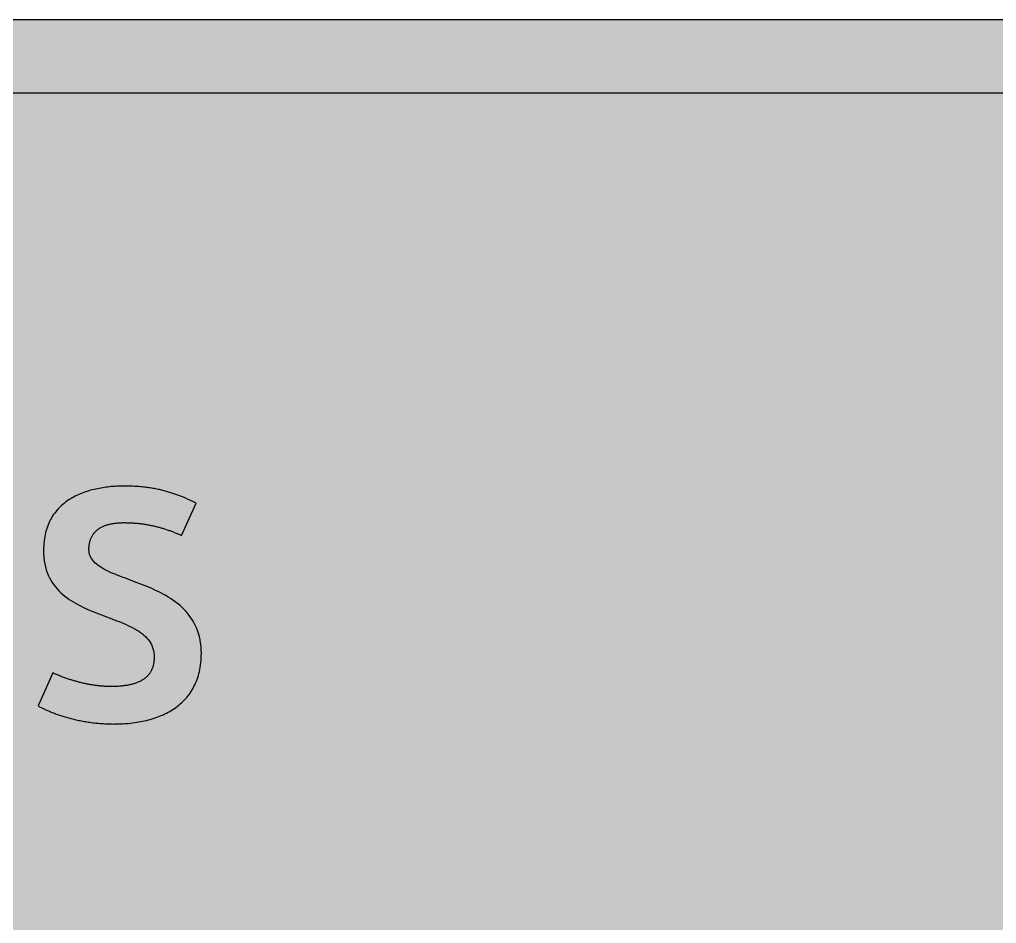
# Model space of a CAD drawing. Header units: millimetres. Extents: x 0 to 318, y 0 to 212.
# Drawn here: x 182.1 to 252.5, y 146.6 to 211.7 of the extents above; entities that cross this region are included whole.
import ezdxf

# ---------------------------------------------------------------- set-up
doc = ezdxf.new("R2010")
doc.units = ezdxf.units.MM

msp = doc.modelspace()

# ---------------------------------------------------------------- hatches: boundary and pattern name
for color, points in [(254, [(14.1633, 0.0536), (13.9878, 0.0533), (13.8125, 0.0559), (13.6373, 0.061), (13.462, 0.0686), (13.2893, 0.0787), (13.114, 0.0914), (12.9413, 0.1041), (12.7686, 0.1219), (12.5959, 0.1397), (12.4231, 0.16), (12.2504, 0.1829), (12.0777, 0.2057), (11.9075, 0.2337), (11.7373, 0.2616), (11.5672, 0.2921), (11.397, 0.3251), (11.2268, 0.3607), (11.0592, 0.3988), (10.8915, 0.4369), (10.7239, 0.4775), (10.5562, 0.5207), (10.3886, 0.5664), (10.2235, 0.6121), (10.0584, 0.6629), (9.8933, 0.7137), (9.7307, 0.7671), (9.5682, 0.8204), (9.4056, 0.8788), (9.2431, 0.9373), (9.083, 0.9982), (8.923, 1.0617), (8.763, 1.1252), (8.6055, 1.1938), (8.4455, 1.2624), (8.2906, 1.331), (8.1331, 1.4046), (7.9781, 1.4783), (7.8232, 1.5545), (7.6708, 1.6332), (7.5184, 1.7145), (7.366, 1.7958), (7.2161, 1.8796), (7.0663, 1.966), (6.919, 2.0523), (6.7716, 2.1438), (6.6243, 2.2352), (6.4795, 2.3266), (6.3348, 2.4232), (6.19, 2.5197), (6.0477, 2.6187), (5.908, 2.7178), (5.7683, 2.8194), (5.6286, 2.9235), (5.4915, 3.0302), (5.3543, 3.1369), (5.2197, 3.2461), (5.0851, 3.3579), (4.953, 3.4722), (4.8209, 3.5865), (4.6914, 3.7033), (4.5644, 3.8202), (4.4348, 3.9395), (4.3104, 4.0615), (4.1859, 4.1859), (4.0615, 4.3104), (3.9395, 4.4348), (3.8202, 4.5618), (3.7033, 4.6914), (3.5865, 4.8209), (3.4722, 4.953), (3.3579, 5.0851), (3.2487, 5.2197), (3.1369, 5.3543), (3.0302, 5.4915), (2.9235, 5.6286), (2.8194, 5.7683), (2.7178, 5.908), (2.6187, 6.0477), (2.5197, 6.19), (2.4232, 6.3348), (2.3266, 6.477), (2.2352, 6.6243), (2.1438, 6.7691), (2.0523, 6.9164), (1.966, 7.0663), (1.8796, 7.2161), (1.7958, 7.366), (1.7145, 7.5184), (1.6332, 7.6708), (1.5545, 7.8232), (1.4783, 7.9781), (1.4046, 8.1331), (1.331, 8.2906), (1.2598, 8.4455), (1.1913, 8.603), (1.1252, 8.763), (1.0592, 8.923), (0.9982, 9.083), (0.9373, 9.2431), (0.8763, 9.4056), (0.8204, 9.5682), (0.7645, 9.7307), (0.7112, 9.8933), (0.6604, 10.0584), (0.6121, 10.2235), (0.5639, 10.3911), (0.5207, 10.5562), (0.4775, 10.7239), (0.4343, 10.8915), (0.3962, 11.0592), (0.3607, 11.2268), (0.3251, 11.397), (0.2921, 11.5672), (0.2616, 11.7373), (0.2311, 11.9075), (0.2057, 12.0802), (0.1803, 12.2504), (0.1575, 12.4231), (0.1372, 12.5959), (0.1194, 12.7686), (0.1041, 12.9413), (0.0889, 13.1166), (0.0787, 13.2893), (0.0686, 13.4645), (0.061, 13.6373), (0.0559, 13.8125), (0.0508, 13.9878), (0.0508, 14.163), (0.0522, 197.6092), (0.0508, 197.7822), (0.0559, 197.9574), (0.061, 198.1327), (0.0686, 198.308), (0.0787, 198.4807), (0.0889, 198.6559), (0.1041, 198.8287), (0.1194, 199.0014), (0.1372, 199.1741), (0.1575, 199.3468), (0.1803, 199.5195), (0.2057, 199.6923), (0.2311, 199.8624), (0.2616, 200.0326), (0.2921, 200.2028), (0.3251, 200.373), (0.3607, 200.5432), (0.3962, 200.7108), (0.4343, 200.8784), (0.4775, 201.0461), (0.5207, 201.2137), (0.5639, 201.3814), (0.6121, 201.5465), (0.6604, 201.7116), (0.7112, 201.8767), (0.7645, 202.0392), (0.8204, 202.2018), (0.8763, 202.3643), (0.9373, 202.5269), (0.9982, 202.6869), (1.0592, 202.8469), (1.1252, 203.007), (1.1913, 203.1644), (1.2598, 203.3245), (1.331, 203.4794), (1.4046, 203.6369), (1.4783, 203.7918), (1.5545, 203.9468), (1.6332, 204.0992), (1.7145, 204.2516), (1.7958, 204.404), (1.8796, 204.5538), (1.966, 204.7037), (2.0523, 204.851), (2.1438, 204.9983), (2.2352, 205.1456), (2.3266, 205.2904), (2.4232, 205.4352), (2.5197, 205.58), (2.6187, 205.7222), (2.7178, 205.8619), (2.8194, 206.0016), (2.9235, 206.1413), (3.0302, 206.2785), (3.1369, 206.4156), (3.2487, 206.5503), (3.3579, 206.6849), (3.4722, 206.817), (3.5865, 206.949), (3.7033, 207.0786), (3.8202, 207.2056), (3.9395, 207.3351), (4.0615, 207.4596), (4.1859, 207.584), (4.3104, 207.7085), (4.4348, 207.8304), (4.5644, 207.9498), (4.6914, 208.0666), (4.8209, 208.1835), (4.953, 208.2978), (5.0851, 208.4121), (5.2197, 208.5213), (5.3543, 208.6331), (5.4915, 208.7397), (5.6286, 208.8464), (5.7683, 208.9506), (5.908, 209.0522), (6.0477, 209.1512), (6.19, 209.2503), (6.3348, 209.3468), (6.4795, 209.4433), (6.6243, 209.5348), (6.7716, 209.6262), (6.919, 209.7176), (7.0663, 209.804), (7.2161, 209.8904), (7.366, 209.9742), (7.5184, 210.0555), (7.6708, 210.1367), (7.8232, 210.2155), (7.9781, 210.2917), (8.1331, 210.3653), (8.2906, 210.439), (8.4455, 210.5101), (8.6055, 210.5787), (8.763, 210.6447), (8.923, 210.7108), (9.083, 210.7717), (9.2431, 210.8327), (9.4056, 210.8937), (9.5682, 210.9495), (9.7307, 211.0054), (9.8933, 211.0588), (10.0584, 211.1096), (10.2235, 211.1578), (10.3886, 211.2061), (10.5562, 211.2493), (10.7239, 211.2924), (10.8915, 211.3356), (11.0592, 211.3737), (11.2268, 211.4093), (11.397, 211.4448), (11.5672, 211.4779), (11.7373, 211.5083), (11.9075, 211.5388), (12.0777, 211.5642), (12.2504, 211.5896), (12.4231, 211.6125), (12.5959, 211.6328), (12.7686, 211.6506), (12.9413, 211.6658), (13.114, 211.6811), (13.2893, 211.6912), (13.462, 211.7014), (13.6373, 211.709), (13.8125, 211.7141), (13.9878, 211.7192), (14.163, 211.7192), (303.4411, 211.7203), (303.6164, 211.7192), (303.7891, 211.7141), (303.9643, 211.709), (304.1396, 211.7014), (304.3149, 211.6912), (304.4876, 211.6811), (304.6603, 211.6658), (304.8356, 211.6506), (305.0083, 211.6328), (305.181, 211.6125), (305.3512, 211.5896), (305.5239, 211.5642), (305.6941, 211.5388), (305.8668, 211.5083), (306.037, 211.4779), (306.2072, 211.4448), (306.3748, 211.4093), (306.545, 211.3737), (306.7126, 211.3356), (306.8803, 211.2924), (307.0479, 211.2493), (307.213, 211.2061), (307.3781, 211.1578), (307.5432, 211.1096), (307.7083, 211.0588), (307.8734, 211.0054), (308.036, 210.9495), (308.1985, 210.8937), (308.3611, 210.8327), (308.5211, 210.7717), (308.6811, 210.7108), (308.8411, 210.6447), (308.9986, 210.5787), (309.1561, 210.5101), (309.3136, 210.439), (309.4711, 210.3653), (309.626, 210.2917), (309.7784, 210.2155), (309.9333, 210.1367), (310.0857, 210.0555), (310.2381, 209.9742), (310.388, 209.8904), (310.5379, 209.804), (310.6852, 209.7176), (310.8325, 209.6262), (310.9798, 209.5348), (311.1246, 209.4433), (311.2694, 209.3468), (311.4116, 209.2503), (311.5539, 209.1512), (311.6961, 209.0522), (311.8358, 208.9506), (311.9755, 208.8464), (312.1127, 208.7397), (312.2473, 208.6331), (312.3844, 208.5213), (312.5165, 208.4121), (312.6511, 208.2978), (312.7807, 208.1835), (312.9128, 208.0666), (313.0398, 207.9498), (313.1668, 207.8304), (313.2938, 207.7085), (313.4182, 207.584), (313.5427, 207.4596), (313.6621, 207.3351), (313.784, 207.2056), (313.9008, 207.0786), (314.0177, 206.949), (314.132, 206.817), (314.2463, 206.6849), (314.3555, 206.5503), (314.4647, 206.4156), (314.5739, 206.2785), (314.6781, 206.1413), (314.7822, 206.0016), (314.8863, 205.8619), (314.9854, 205.7222), (315.0845, 205.58), (315.181, 205.4352), (315.275, 205.2904), (315.3689, 205.1456), (315.4604, 204.9983), (315.5493, 204.851), (315.6382, 204.7037), (315.7245, 204.5538), (315.8084, 204.404), (315.8896, 204.2516), (315.9684, 204.0992), (316.0471, 203.9468), (316.1233, 203.7918), (316.1995, 203.6369), (316.2706, 203.4794), (316.3418, 203.3245), (316.4103, 203.1644), (316.4764, 203.007), (316.5424, 202.8469), (316.6059, 202.6869), (316.6669, 202.5269), (316.7253, 202.3643), (316.7812, 202.2018), (316.8371, 202.0392), (316.8904, 201.8767), (316.9412, 201.7116), (316.9895, 201.5465), (317.0377, 201.3814), (317.0834, 201.2137), (317.1266, 201.0461), (317.1673, 200.8784), (317.2054, 200.7108), (317.2435, 200.5432), (317.2765, 200.373), (317.3095, 200.2028), (317.34, 200.0326), (317.3705, 199.8624), (317.3959, 199.6923), (317.4213, 199.5195), (317.4441, 199.3468), (317.4644, 199.1741), (317.4822, 199.0014), (317.4975, 198.8287), (317.5127, 198.6559), (317.5229, 198.4807), (317.533, 198.308), (317.5406, 198.1327), (317.5457, 197.9574), (317.5508, 197.7822), (317.5508, 197.6069), (317.5522, 14.1647), (317.5508, 13.9878), (317.5457, 13.8125), (317.5406, 13.6373), (317.533, 13.4645), (317.5229, 13.2893), (317.5127, 13.1166), (317.4975, 12.9413), (317.4822, 12.7686), (317.4644, 12.5959), (317.4441, 12.4231), (317.4213, 12.2504), (317.3959, 12.0802), (317.3705, 11.9075), (317.34, 11.7373), (317.3095, 11.5672), (317.2765, 11.397), (317.2435, 11.2268), (317.2054, 11.0592), (317.1673, 10.8915), (317.1266, 10.7239), (317.0834, 10.5562), (317.0377, 10.3911), (316.9895, 10.2235), (316.9412, 10.0584), (316.8904, 9.8933), (316.8371, 9.7307), (316.7812, 9.5682), (316.7253, 9.4056), (316.6669, 9.2431), (316.6059, 9.083), (316.5424, 8.923), (316.4764, 8.763), (316.4103, 8.603), (316.3418, 8.4455), (316.2706, 8.2906), (316.1995, 8.1331), (316.1233, 7.9781), (316.0471, 7.8232), (315.9684, 7.6708), (315.8896, 7.5184), (315.8084, 7.366), (315.7245, 7.2161), (315.6382, 7.0663), (315.5493, 6.9164), (315.4604, 6.7691), (315.3689, 6.6243), (315.275, 6.477), (315.181, 6.3348), (315.0845, 6.19), (314.9854, 6.0477), (314.8863, 5.908), (314.7822, 5.7683), (314.6781, 5.6286), (314.5739, 5.4915), (314.4647, 5.3543), (314.3555, 5.2197), (314.2463, 5.0851), (314.132, 4.953), (314.0177, 4.8209), (313.9008, 4.6914), (313.784, 4.5618), (313.6621, 4.4348), (313.5427, 4.3104), (313.4182, 4.1859), (313.2938, 4.0615), (313.1668, 3.9395), (313.0398, 3.8202), (312.9128, 3.7033), (312.7807, 3.5865), (312.6511, 3.4722), (312.5165, 3.3579), (312.3844, 3.2461), (312.2473, 3.1369), (312.1127, 3.0302), (311.9755, 2.9235), (311.8358, 2.8194), (311.6961, 2.7178), (311.5539, 2.6187), (311.4116, 2.5197), (311.2694, 2.4232), (311.1246, 2.3266), (310.9798, 2.2352), (310.8325, 2.1438), (310.6852, 2.0523), (310.5379, 1.966), (310.388, 1.8796), (310.2381, 1.7958), (310.0857, 1.7145), (309.9333, 1.6332), (309.7784, 1.5545), (309.626, 1.4783), (309.4711, 1.4046), (309.3136, 1.331), (309.1561, 1.2624), (308.9986, 1.1938), (308.8411, 1.1252), (308.6811, 1.0617), (308.5211, 0.9982), (308.3611, 0.9373), (308.1985, 0.8788), (308.036, 0.8204), (307.8734, 0.7671), (307.7083, 0.7137), (307.5432, 0.6629), (307.3781, 0.6121), (307.213, 0.5664), (307.0479, 0.5207), (306.8803, 0.4775), (306.7126, 0.4369), (306.545, 0.3988), (306.3748, 0.3607), (306.2072, 0.3251), (306.037, 0.2921), (305.8668, 0.2616), (305.6941, 0.2337), (305.5239, 0.2057), (305.3512, 0.1829), (305.181, 0.16), (305.0083, 0.1397), (304.8356, 0.1219), (304.6603, 0.1041), (304.4876, 0.0914), (304.3149, 0.0787), (304.1396, 0.0686), (303.9643, 0.061), (303.7891, 0.0559), (303.6164, 0.0533), (303.4411, 0.0533)]), (144, [(14.1633, 5.3453), (13.9344, 5.3467), (13.7084, 5.3543), (13.4849, 5.3696), (13.2613, 5.3899), (13.0378, 5.4153), (12.8194, 5.4458), (12.6009, 5.4813), (12.385, 5.522), (12.1717, 5.5702), (11.9583, 5.621), (11.7475, 5.6794), (11.5392, 5.7404), (11.3335, 5.8064), (11.1303, 5.8801), (10.9296, 5.9563), (10.729, 6.0376), (10.5334, 6.1239), (10.3378, 6.2128), (10.1473, 6.3094), (9.9593, 6.4084), (9.7714, 6.5126), (9.5885, 6.6218), (9.4082, 6.7335), (9.2304, 6.8504), (9.0576, 6.9698), (8.8849, 7.0968), (8.7173, 7.2238), (8.5522, 7.3584), (8.3896, 7.4955), (8.2321, 7.6352), (8.0772, 7.78), (7.9273, 7.9273), (7.7775, 8.0772), (7.6352, 8.2321), (7.493, 8.3922), (7.3558, 8.5522), (7.2238, 8.7173), (7.0942, 8.8875), (6.9698, 9.0576), (6.8504, 9.2329), (6.7335, 9.4107), (6.6192, 9.591), (6.5126, 9.7739), (6.4084, 9.9593), (6.3068, 10.1473), (6.2128, 10.3403), (6.1214, 10.5334), (6.035, 10.7315), (5.9538, 10.9296), (5.8776, 11.1303), (5.8064, 11.3335), (5.7404, 11.5418), (5.6769, 11.75), (5.621, 11.9583), (5.5677, 12.1717), (5.522, 12.385), (5.4813, 12.6009), (5.4432, 12.8194), (5.4127, 13.0404), (5.3873, 13.2613), (5.3696, 13.4849), (5.3543, 13.7084), (5.3467, 13.937), (5.3416, 14.163), (5.3439, 197.6092), (5.3467, 197.8355), (5.3543, 198.0616), (5.3696, 198.2851), (5.3873, 198.5086), (5.4127, 198.7321), (5.4432, 198.9506), (5.4813, 199.169), (5.522, 199.3849), (5.5677, 199.5983), (5.621, 199.8116), (5.6769, 200.0225), (5.7404, 200.2307), (5.8064, 200.4365), (5.8776, 200.6397), (5.9538, 200.8403), (6.035, 201.041), (6.1214, 201.2366), (6.2128, 201.4322), (6.3068, 201.6227), (6.4084, 201.8106), (6.5126, 201.9986), (6.6192, 202.1815), (6.7335, 202.3618), (6.8504, 202.5396), (6.9698, 202.7123), (7.0942, 202.885), (7.2238, 203.0527), (7.3558, 203.2178), (7.493, 203.3803), (7.6352, 203.5378), (7.7775, 203.6928), (7.9273, 203.8426), (8.0772, 203.9925), (8.2321, 204.1347), (8.3896, 204.277), (8.5522, 204.4141), (8.7173, 204.5462), (8.8849, 204.6757), (9.0576, 204.8002), (9.2304, 204.9196), (9.4082, 205.0364), (9.5885, 205.1507), (9.7714, 205.2574), (9.9593, 205.3615), (10.1473, 205.4631), (10.3378, 205.5571), (10.5334, 205.6486), (10.729, 205.7349), (10.9296, 205.8162), (11.1303, 205.8924), (11.3335, 205.9635), (11.5392, 206.0296), (11.7475, 206.0931), (11.9583, 206.1489), (12.1717, 206.2023), (12.385, 206.248), (12.6009, 206.2886), (12.8194, 206.3267), (13.0378, 206.3572), (13.2613, 206.3826), (13.4849, 206.4004), (13.7084, 206.4156), (13.9344, 206.4233), (14.163, 206.4283), (303.4411, 206.4286), (303.6672, 206.4233), (303.8932, 206.4156), (304.1193, 206.4004), (304.3428, 206.3826), (304.5638, 206.3572), (304.7822, 206.3267), (305.0007, 206.2886), (305.2166, 206.248), (305.4325, 206.2023), (305.6433, 206.1489), (305.8541, 206.0931), (306.0624, 206.0296), (306.2681, 205.9635), (306.4713, 205.8924), (306.6745, 205.8162), (306.8726, 205.7349), (307.0708, 205.6486), (307.2638, 205.5571), (307.4543, 205.4631), (307.6448, 205.3615), (307.8302, 205.2574), (308.0131, 205.1507), (308.1934, 205.0364), (308.3712, 204.9196), (308.5465, 204.8002), (308.7167, 204.6757), (308.8843, 204.5462), (309.0494, 204.4141), (309.212, 204.277), (309.3695, 204.1347), (309.5244, 203.9925), (309.6768, 203.8426), (309.8241, 203.6928), (309.9689, 203.5378), (310.1086, 203.3803), (310.2458, 203.2178), (310.3778, 203.0527), (310.5074, 202.885), (310.6318, 202.7123), (310.7538, 202.5396), (310.8706, 202.3618), (310.9824, 202.1815), (311.0916, 201.9986), (311.1957, 201.8106), (311.2948, 201.6227), (311.3888, 201.4322), (311.4802, 201.2366), (311.5666, 201.041), (311.6478, 200.8403), (311.724, 200.6397), (311.7952, 200.4365), (311.8637, 200.2307), (311.9247, 200.0225), (311.9806, 199.8116), (312.0339, 199.5983), (312.0796, 199.3849), (312.1203, 199.169), (312.1584, 198.9506), (312.1889, 198.7321), (312.2143, 198.5086), (312.2346, 198.2851), (312.2473, 198.0616), (312.2574, 197.8355), (312.26, 197.6069), (312.2605, 14.1647), (312.2574, 13.937), (312.2473, 13.7084), (312.2346, 13.4849), (312.2143, 13.2613), (312.1889, 13.0404), (312.1584, 12.8194), (312.1203, 12.6009), (312.0796, 12.385), (312.0339, 12.1717), (311.9806, 11.9583), (311.9247, 11.75), (311.8637, 11.5418), (311.7952, 11.3335), (311.724, 11.1303), (311.6478, 10.9296), (311.5666, 10.7315), (311.4802, 10.5334), (311.3888, 10.3403), (311.2948, 10.1473), (311.1957, 9.9593), (311.0916, 9.7739), (310.9824, 9.591), (310.8706, 9.4107), (310.7538, 9.2329), (310.6318, 9.0576), (310.5074, 8.8875), (310.3778, 8.7173), (310.2458, 8.5522), (310.1086, 8.3922), (309.9689, 8.2321), (309.8241, 8.0772), (309.6768, 7.9273), (309.5244, 7.78), (309.3695, 7.6352), (309.212, 7.4955), (309.0494, 7.3584), (308.8843, 7.2238), (308.7167, 7.0968), (308.5465, 6.9698), (308.3712, 6.8504), (308.1934, 6.7335), (308.0131, 6.6218), (307.8302, 6.5126), (307.6448, 6.4084), (307.4543, 6.3094), (307.2638, 6.2128), (307.0708, 6.1239), (306.8726, 6.0376), (306.6745, 5.9563), (306.4713, 5.8801), (306.2681, 5.8064), (306.0624, 5.7404), (305.8541, 5.6794), (305.6433, 5.621), (305.4325, 5.5702), (305.2166, 5.522), (305.0007, 5.4813), (304.7822, 5.4458), (304.5638, 5.4153), (304.3428, 5.3899), (304.1193, 5.3696), (303.8932, 5.3543), (303.6672, 5.3467), (303.4411, 5.3442)]), (254, [(188.9016, 160.9545), (189.0497, 160.9547), (189.1995, 160.9573), (189.3494, 160.9623), (189.4992, 160.97), (189.6491, 160.9776), (189.7964, 160.9877), (189.9437, 161.0004), (190.0911, 161.0157), (190.2384, 161.0335), (190.3832, 161.0538), (190.5279, 161.0741), (190.6702, 161.0995), (190.815, 161.1249), (190.9547, 161.1528), (191.0969, 161.1833), (191.2366, 161.2163), (191.3738, 161.2519), (191.5109, 161.2875), (191.6455, 161.3281), (191.7802, 161.3713), (191.9122, 161.4145), (192.0418, 161.4627), (192.1713, 161.5135), (192.2983, 161.5643), (192.4253, 161.6202), (192.5472, 161.6761), (192.6692, 161.737), (192.7885, 161.8005), (192.9054, 161.864), (193.0222, 161.9326), (193.134, 162.0037), (193.2457, 162.0774), (193.355, 162.1536), (193.4616, 162.2323), (193.5632, 162.3136), (193.6648, 162.3974), (193.7639, 162.4863), (193.8604, 162.5752), (193.9519, 162.6692), (194.0433, 162.7657), (194.1297, 162.8648), (194.216, 162.9689), (194.2973, 163.0731), (194.3735, 163.1823), (194.4497, 163.2941), (194.5208, 163.4084), (194.5894, 163.5252), (194.6554, 163.6471), (194.7164, 163.7716), (194.7748, 163.8986), (194.8307, 164.0281), (194.8815, 164.1627), (194.9298, 164.2999), (194.9729, 164.4396), (195.011, 164.5844), (195.0491, 164.7317), (195.0796, 164.8816), (195.1076, 165.0365), (195.133, 165.194), (195.1507, 165.354), (195.166, 165.5191), (195.1787, 165.6867), (195.1838, 165.8595), (195.1863, 166.0347), (195.1812, 166.2963), (195.1634, 166.5503), (195.1355, 166.7942), (195.0949, 167.0304), (195.0466, 167.2565), (194.9856, 167.4749), (194.9171, 167.6857), (194.8383, 167.8864), (194.752, 168.0794), (194.6554, 168.2674), (194.5513, 168.4452), (194.4395, 168.6154), (194.3202, 168.7805), (194.1932, 168.9405), (194.0611, 169.0903), (193.9214, 169.2351), (193.7766, 169.3748), (193.6267, 169.5094), (193.4693, 169.639), (193.3092, 169.7609), (193.1441, 169.8777), (192.974, 169.992), (192.8012, 170.1013), (192.626, 170.2054), (192.4456, 170.3045), (192.2628, 170.401), (192.0799, 170.495), (191.8945, 170.5839), (191.7065, 170.6702), (191.5185, 170.754), (191.328, 170.8328), (191.1401, 170.9115), (190.9496, 170.9877), (190.7591, 171.0614), (190.5711, 171.1325), (190.3832, 171.2036), (190.1977, 171.2747), (190.0149, 171.3433), (189.832, 171.4094), (189.6516, 171.4779), (189.4764, 171.544), (189.3037, 171.61), (189.1335, 171.6761), (188.9684, 171.7446), (188.8084, 171.8107), (188.6509, 171.8793), (188.501, 171.9504), (188.3562, 172.0215), (188.2165, 172.0926), (188.0845, 172.1688), (187.9575, 172.245), (187.8381, 172.3238), (187.7263, 172.405), (187.6222, 172.4889), (187.5257, 172.5752), (187.4393, 172.6641), (187.3606, 172.7581), (187.292, 172.8546), (187.231, 172.9562), (187.1828, 173.0604), (187.1421, 173.1696), (187.1142, 173.2839), (187.0964, 173.4033), (187.0913, 173.5277), (187.0913, 173.5912), (187.0939, 173.6522), (187.0964, 173.7131), (187.1015, 173.7741), (187.1091, 173.8325), (187.1167, 173.8909), (187.1269, 173.9468), (187.137, 174.0027), (187.1472, 174.056), (187.1624, 174.1094), (187.1751, 174.1602), (187.1929, 174.2135), (187.2082, 174.2618), (187.2285, 174.31), (187.2488, 174.3583), (187.2691, 174.404), (187.292, 174.4497), (187.3148, 174.4955), (187.3402, 174.5386), (187.3656, 174.5818), (187.3936, 174.6225), (187.4241, 174.6631), (187.452, 174.7012), (187.485, 174.7393), (187.5155, 174.7774), (187.5511, 174.813), (187.5841, 174.846), (187.6222, 174.8815), (187.6577, 174.9146), (187.6958, 174.945), (187.7365, 174.9781), (187.7771, 175.006), (187.8203, 175.0365), (187.8609, 175.0644), (187.9067, 175.0898), (187.9524, 175.1152), (187.9981, 175.1406), (188.0464, 175.166), (188.0946, 175.1889), (188.1429, 175.2092), (188.1937, 175.2321), (188.2445, 175.2524), (188.2978, 175.2702), (188.3512, 175.2879), (188.407, 175.3057), (188.4629, 175.3235), (188.5188, 175.3387), (188.5772, 175.3514), (188.6356, 175.3667), (188.6966, 175.3794), (188.7576, 175.3895), (188.8185, 175.4022), (188.882, 175.4099), (188.9455, 175.42), (189.009, 175.4276), (189.0751, 175.4353), (189.1411, 175.4429), (189.2071, 175.448), (189.2757, 175.453), (189.3468, 175.4556), (189.4154, 175.4581), (189.4865, 175.4607), (189.5577, 175.4632), (189.6313, 175.4632), (189.6974, 175.4632), (189.7634, 175.4607), (189.8294, 175.4607), (189.898, 175.4581), (189.9641, 175.4581), (190.0301, 175.4556), (190.0961, 175.453), (190.1622, 175.448), (190.2257, 175.4454), (190.2917, 175.4403), (190.3578, 175.4378), (190.4213, 175.4327), (190.4873, 175.4276), (190.5533, 175.42), (190.6168, 175.4149), (190.6829, 175.4073), (190.7464, 175.4022), (190.8099, 175.3946), (190.8759, 175.3845), (190.9394, 175.3768), (191.0029, 175.3692), (191.069, 175.3591), (191.1325, 175.3489), (191.196, 175.3387), (191.2595, 175.3286), (191.323, 175.3159), (191.389, 175.3057), (191.4525, 175.293), (191.516, 175.2803), (191.5795, 175.2676), (191.643, 175.2549), (191.7065, 175.2397), (191.77, 175.227), (191.8335, 175.2117), (191.897, 175.1965), (191.9605, 175.1813), (192.024, 175.1635), (192.0875, 175.1482), (192.151, 175.1305), (192.2145, 175.1127), (192.278, 175.0949), (192.3415, 175.0771), (192.405, 175.0568), (192.4685, 175.0365), (192.5345, 175.0162), (192.598, 174.9958), (192.6615, 174.9755), (192.725, 174.9552), (192.7885, 174.9323), (192.852, 174.9095), (192.9155, 174.8866), (192.9816, 174.8638), (193.0451, 174.8384), (193.1086, 174.8155), (193.1746, 174.7901), (193.2381, 174.7647), (193.3016, 174.7393), (193.3677, 174.7114), (193.4312, 174.686), (193.4972, 174.658), (193.5632, 174.6301), (193.6267, 174.5996), (193.6928, 174.5717), (193.7588, 174.5412), (194.8078, 176.8613), (194.7596, 176.8831), (194.7113, 176.9085), (194.6631, 176.9339), (194.6148, 176.9567), (194.564, 176.9821), (194.5132, 177.0075), (194.4599, 177.0329), (194.4091, 177.0583), (194.3532, 177.0837), (194.2998, 177.1117), (194.244, 177.1371), (194.1855, 177.1625), (194.1271, 177.1904), (194.0687, 177.2158), (194.0103, 177.2412), (193.9493, 177.2691), (193.8858, 177.2945), (193.8249, 177.3199), (193.7588, 177.3453), (193.6953, 177.3733), (193.6293, 177.3987), (193.5607, 177.4241), (193.4921, 177.4495), (193.4235, 177.4749), (193.3524, 177.5003), (193.2813, 177.5257), (193.2102, 177.5511), (193.1365, 177.5739), (193.0603, 177.5993), (192.9841, 177.6222), (192.9079, 177.6476), (192.8292, 177.6705), (192.7504, 177.6933), (192.6692, 177.7162), (192.5879, 177.7365), (192.5041, 177.7594), (192.4202, 177.7797), (192.3339, 177.8), (192.2475, 177.8203), (192.1612, 177.8406), (192.0723, 177.861), (191.9808, 177.8787), (191.8894, 177.8965), (191.7954, 177.9143), (191.7014, 177.9295), (191.6074, 177.9473), (191.5109, 177.9626), (191.4119, 177.9778), (191.3128, 177.9905), (191.2137, 178.0032), (191.1096, 178.0159), (191.008, 178.0286), (190.9039, 178.0388), (190.7972, 178.0489), (190.6905, 178.0591), (190.5813, 178.0667), (190.4721, 178.0743), (190.3603, 178.0794), (190.246, 178.087), (190.1342, 178.0896), (190.0174, 178.0946), (189.9006, 178.0972), (189.7812, 178.0972), (189.6618, 178.0997), (189.545, 178.0972), (189.4281, 178.0972), (189.3087, 178.0921), (189.1894, 178.0896), (189.0674, 178.0819), (188.9455, 178.0743), (188.8236, 178.0667), (188.6991, 178.0565), (188.5772, 178.0438), (188.4528, 178.0311), (188.3283, 178.0159), (188.2038, 177.9981), (188.0794, 177.9778), (187.9549, 177.9575), (187.8305, 177.9346), (187.706, 177.9092), (187.5815, 177.8838), (187.4571, 177.8559), (187.3326, 177.8254), (187.2107, 177.7924), (187.0888, 177.7568), (186.9669, 177.7187), (186.8449, 177.6781), (186.7256, 177.6374), (186.6062, 177.5917), (186.4893, 177.546), (186.3725, 177.4952), (186.2582, 177.4444), (186.1439, 177.3885), (186.0321, 177.3326), (185.9204, 177.2717), (185.8137, 177.2107), (185.707, 177.1447), (185.6003, 177.0761), (185.4987, 177.005), (185.3971, 176.9313), (185.2981, 176.8551), (185.2016, 176.7738), (185.1076, 176.69), (185.0161, 176.6037), (184.9272, 176.5148), (184.8409, 176.4233), (184.7571, 176.3268), (184.6758, 176.2277), (184.5996, 176.1236), (184.5234, 176.0169), (184.4523, 175.9077), (184.3862, 175.7959), (184.3202, 175.6791), (184.2592, 175.5572), (184.2008, 175.4327), (184.1475, 175.3057), (184.0967, 175.1736), (184.0509, 175.039), (184.0078, 174.8993), (183.9697, 174.7571), (183.9366, 174.6098), (183.9062, 174.4574), (183.8808, 174.3024), (183.8579, 174.1424), (183.8427, 173.9798), (183.83, 173.8122), (183.8223, 173.6395), (183.8198, 173.4642), (183.8274, 173.2051), (183.8427, 172.9588), (183.8706, 172.7225), (183.9112, 172.4965), (183.9595, 172.278), (184.0179, 172.0698), (184.0865, 171.8691), (184.1627, 171.6761), (184.2491, 171.4932), (184.343, 171.3179), (184.4472, 171.1503), (184.5564, 170.9903), (184.6732, 170.8353), (184.7977, 170.688), (184.9298, 170.5483), (185.0669, 170.4137), (185.2092, 170.2867), (185.3565, 170.1622), (185.5114, 170.0454), (185.6689, 169.9336), (185.8315, 169.8269), (185.9991, 169.7228), (186.1693, 169.6263), (186.342, 169.5298), (186.5198, 169.4409), (186.6976, 169.352), (186.878, 169.2681), (187.0608, 169.1869), (187.2463, 169.1081), (187.4317, 169.0319), (187.6196, 168.9557), (187.8051, 168.8821), (187.993, 168.8109), (188.1784, 168.7424), (188.3639, 168.6712), (188.5493, 168.6027), (188.7322, 168.5341), (188.9125, 168.4655), (189.0928, 168.3969), (189.2681, 168.3283), (189.4408, 168.2572), (189.611, 168.1861), (189.7786, 168.115), (189.9412, 168.0388), (190.0987, 167.9651), (190.2536, 167.8864), (190.4009, 167.8051), (190.5457, 167.7213), (190.6829, 167.6349), (190.8124, 167.546), (190.9369, 167.452), (191.0537, 167.353), (191.1655, 167.2514), (191.2671, 167.1472), (191.3611, 167.0355), (191.4474, 166.9186), (191.5236, 166.7993), (191.5922, 166.6723), (191.6506, 166.5402), (191.7014, 166.4005), (191.7395, 166.2557), (191.7675, 166.1033), (191.7852, 165.9458), (191.7903, 165.7782), (191.7878, 165.7071), (191.7852, 165.6359), (191.7827, 165.5674), (191.7751, 165.4988), (191.7675, 165.4327), (191.7598, 165.3667), (191.7471, 165.3032), (191.7344, 165.2422), (191.7217, 165.1813), (191.7065, 165.1203), (191.6887, 165.0619), (191.6684, 165.006), (191.6481, 164.9501), (191.6252, 164.8943), (191.6024, 164.8435), (191.577, 164.7901), (191.549, 164.7393), (191.5211, 164.6911), (191.4906, 164.6428), (191.4576, 164.5971), (191.4246, 164.5514), (191.3915, 164.5082), (191.3534, 164.465), (191.3153, 164.4218), (191.2772, 164.3812), (191.2366, 164.3431), (191.1934, 164.305), (191.1502, 164.2694), (191.1045, 164.2339), (191.0588, 164.1983), (191.0105, 164.1653), (190.9597, 164.1323), (190.9089, 164.1018), (190.8581, 164.0713), (190.8048, 164.0434), (190.7489, 164.0154), (190.693, 163.99), (190.6346, 163.9621), (190.5737, 163.9392), (190.5152, 163.9164), (190.4517, 163.8935), (190.3882, 163.8732), (190.3247, 163.8529), (190.2587, 163.8325), (190.1901, 163.8148), (190.1241, 163.797), (190.053, 163.7817), (189.9818, 163.7665), (189.9107, 163.7513), (189.8371, 163.7386), (189.7609, 163.7259), (189.6847, 163.7157), (189.6085, 163.7055), (189.5297, 163.6954), (189.4484, 163.6878), (189.3672, 163.6801), (189.2859, 163.6751), (189.2021, 163.6674), (189.1182, 163.6649), (189.0319, 163.6598), (188.9455, 163.6573), (188.8566, 163.6547), (188.7677, 163.6522), (188.6788, 163.6522), (188.6179, 163.6522), (188.5569, 163.6547), (188.4934, 163.6547), (188.4324, 163.6573), (188.3689, 163.6598), (188.308, 163.6624), (188.2445, 163.6649), (188.181, 163.67), (188.1175, 163.6725), (188.054, 163.6776), (187.9905, 163.6827), (187.927, 163.6903), (187.8635, 163.6954), (187.8, 163.703), (187.7339, 163.7106), (187.6704, 163.7182), (187.6069, 163.7259), (187.5409, 163.7335), (187.4749, 163.7436), (187.4114, 163.7538), (187.3453, 163.764), (187.2793, 163.7741), (187.2132, 163.7843), (187.1472, 163.797), (187.0812, 163.8097), (187.0151, 163.8224), (186.9491, 163.8351), (186.883, 163.8478), (186.817, 163.863), (186.751, 163.8757), (186.6849, 163.891), (186.6189, 163.9062), (186.5503, 163.9214), (186.4843, 163.9392), (186.4182, 163.9545), (186.3522, 163.9722), (186.2836, 163.99), (186.2176, 164.0078), (186.1515, 164.0281), (186.0829, 164.0459), (186.0169, 164.0662), (185.9509, 164.0865), (185.8823, 164.1069), (185.8162, 164.1272), (185.7502, 164.1475), (185.6816, 164.1704), (185.6156, 164.1932), (185.5495, 164.2161), (185.481, 164.2389), (185.4149, 164.2618), (185.3489, 164.2847), (185.2803, 164.3101), (185.2143, 164.3355), (185.1482, 164.3609), (185.0822, 164.3863), (185.0161, 164.4117), (184.9501, 164.4396), (184.8815, 164.465), (184.8155, 164.4929), (184.7494, 164.5209), (184.6834, 164.5488), (184.6199, 164.5793), (184.5539, 164.6072), (184.4878, 164.6377), (183.4402, 162.257), (183.4871, 162.2298), (183.5379, 162.2019), (183.5887, 162.1739), (183.642, 162.146), (183.6953, 162.118), (183.7512, 162.0926), (183.8071, 162.0647), (183.8655, 162.0368), (183.9239, 162.0063), (183.9849, 161.9783), (184.0484, 161.9504), (184.1119, 161.9225), (184.1754, 161.8945), (184.2414, 161.8666), (184.31, 161.8386), (184.3786, 161.8107), (184.4472, 161.7828), (184.5183, 161.7548), (184.5894, 161.7269), (184.6631, 161.7015), (184.7393, 161.6735), (184.8155, 161.6456), (184.8917, 161.6202), (184.9704, 161.5923), (185.0492, 161.5669), (185.1279, 161.5389), (185.2092, 161.5135), (185.293, 161.4881), (185.3768, 161.4627), (185.4606, 161.4373), (185.547, 161.4145), (185.6334, 161.3891), (185.7223, 161.3662), (185.8112, 161.3433), (185.9001, 161.3205), (185.9915, 161.2976), (186.0829, 161.2773), (186.1769, 161.2544), (186.2709, 161.2341), (186.3649, 161.2138), (186.4614, 161.196), (186.5579, 161.1757), (186.657, 161.1579), (186.756, 161.1401), (186.8551, 161.1224), (186.9542, 161.1071), (187.0558, 161.0919), (187.1574, 161.0766), (187.2615, 161.0614), (187.3656, 161.0487), (187.4698, 161.036), (187.5765, 161.0233), (187.6831, 161.0131), (187.7898, 161.003), (187.8965, 160.9954), (188.0057, 160.9852), (188.1149, 160.9776), (188.2242, 160.9725), (188.3359, 160.9674), (188.4477, 160.9623), (188.5594, 160.9573), (188.6712, 160.9547), (188.7855, 160.9547), (188.8998, 160.9522)])]:
    msp.add_hatch(color=color).paths.add_polyline_path(points)

# ---------------------------------------------------------------- linework, layer by layer
at = {"color": 254}
for points in [[(14.163, 211.7192), (303.4411, 211.7203)], [(188.9016, 160.9545), (189.0497, 160.9547), (189.1995, 160.9573), (189.3494, 160.9623), (189.4992, 160.97), (189.6491, 160.9776), (189.7964, 160.9877), (189.9437, 161.0004), (190.0911, 161.0157), (190.2384, 161.0335), (190.3832, 161.0538), (190.5279, 161.0741), (190.6702, 161.0995), (190.815, 161.1249), (190.9547, 161.1528), (191.0969, 161.1833), (191.2366, 161.2163), (191.3738, 161.2519), (191.5109, 161.2875), (191.6455, 161.3281), (191.7802, 161.3713), (191.9122, 161.4145), (192.0418, 161.4627), (192.1713, 161.5135), (192.2983, 161.5643), (192.4253, 161.6202), (192.5472, 161.6761), (192.6692, 161.737), (192.7885, 161.8005), (192.9054, 161.864), (193.0222, 161.9326), (193.134, 162.0037), (193.2457, 162.0774), (193.355, 162.1536), (193.4616, 162.2323), (193.5632, 162.3136), (193.6648, 162.3974), (193.7639, 162.4863), (193.8604, 162.5752), (193.9519, 162.6692), (194.0433, 162.7657), (194.1297, 162.8648), (194.216, 162.9689), (194.2973, 163.0731), (194.3735, 163.1823), (194.4497, 163.2941), (194.5208, 163.4084), (194.5894, 163.5252), (194.6554, 163.6471), (194.7164, 163.7716), (194.7748, 163.8986), (194.8307, 164.0281), (194.8815, 164.1627), (194.9298, 164.2999), (194.9729, 164.4396), (195.011, 164.5844), (195.0491, 164.7317), (195.0796, 164.8816), (195.1076, 165.0365), (195.133, 165.194), (195.1507, 165.354), (195.166, 165.5191), (195.1787, 165.6867), (195.1838, 165.8595), (195.1863, 166.0347), (195.1812, 166.2963), (195.1634, 166.5503), (195.1355, 166.7942), (195.0949, 167.0304), (195.0466, 167.2565), (194.9856, 167.4749), (194.9171, 167.6857), (194.8383, 167.8864), (194.752, 168.0794), (194.6554, 168.2674), (194.5513, 168.4452), (194.4395, 168.6154), (194.3202, 168.7805), (194.1932, 168.9405), (194.0611, 169.0903), (193.9214, 169.2351), (193.7766, 169.3748), (193.6267, 169.5094), (193.4693, 169.639), (193.3092, 169.7609), (193.1441, 169.8777), (192.974, 169.992), (192.8012, 170.1013), (192.626, 170.2054), (192.4456, 170.3045), (192.2628, 170.401), (192.0799, 170.495), (191.8945, 170.5839), (191.7065, 170.6702), (191.5185, 170.754), (191.328, 170.8328), (191.1401, 170.9115), (190.9496, 170.9877), (190.7591, 171.0614), (190.5711, 171.1325), (190.3832, 171.2036), (190.1977, 171.2747), (190.0149, 171.3433), (189.832, 171.4094), (189.6516, 171.4779), (189.4764, 171.544), (189.3037, 171.61), (189.1335, 171.6761), (188.9684, 171.7446), (188.8084, 171.8107), (188.6509, 171.8793), (188.501, 171.9504), (188.3562, 172.0215), (188.2165, 172.0926), (188.0845, 172.1688), (187.9575, 172.245), (187.8381, 172.3238), (187.7263, 172.405), (187.6222, 172.4889), (187.5257, 172.5752), (187.4393, 172.6641), (187.3606, 172.7581), (187.292, 172.8546), (187.231, 172.9562), (187.1828, 173.0604), (187.1421, 173.1696), (187.1142, 173.2839), (187.0964, 173.4033), (187.0913, 173.5277), (187.0913, 173.5912), (187.0939, 173.6522), (187.0964, 173.7131), (187.1015, 173.7741), (187.1091, 173.8325), (187.1167, 173.8909), (187.1269, 173.9468), (187.137, 174.0027), (187.1472, 174.056), (187.1624, 174.1094), (187.1751, 174.1602), (187.1929, 174.2135), (187.2082, 174.2618), (187.2285, 174.31), (187.2488, 174.3583), (187.2691, 174.404), (187.292, 174.4497), (187.3148, 174.4955), (187.3402, 174.5386), (187.3656, 174.5818), (187.3936, 174.6225), (187.4241, 174.6631), (187.452, 174.7012), (187.485, 174.7393), (187.5155, 174.7774), (187.5511, 174.813), (187.5841, 174.846), (187.6222, 174.8815), (187.6577, 174.9146), (187.6958, 174.945), (187.7365, 174.9781), (187.7771, 175.006), (187.8203, 175.0365), (187.8609, 175.0644), (187.9067, 175.0898), (187.9524, 175.1152), (187.9981, 175.1406), (188.0464, 175.166), (188.0946, 175.1889), (188.1429, 175.2092), (188.1937, 175.2321), (188.2445, 175.2524), (188.2978, 175.2702), (188.3512, 175.2879), (188.407, 175.3057), (188.4629, 175.3235), (188.5188, 175.3387), (188.5772, 175.3514), (188.6356, 175.3667), (188.6966, 175.3794), (188.7576, 175.3895), (188.8185, 175.4022), (188.882, 175.4099), (188.9455, 175.42), (189.009, 175.4276), (189.0751, 175.4353), (189.1411, 175.4429), (189.2071, 175.448), (189.2757, 175.453), (189.3468, 175.4556), (189.4154, 175.4581), (189.4865, 175.4607), (189.5577, 175.4632), (189.6313, 175.4632), (189.6974, 175.4632), (189.7634, 175.4607), (189.8294, 175.4607), (189.898, 175.4581), (189.9641, 175.4581), (190.0301, 175.4556), (190.0961, 175.453), (190.1622, 175.448), (190.2257, 175.4454), (190.2917, 175.4403), (190.3578, 175.4378), (190.4213, 175.4327), (190.4873, 175.4276), (190.5533, 175.42), (190.6168, 175.4149), (190.6829, 175.4073), (190.7464, 175.4022), (190.8099, 175.3946), (190.8759, 175.3845), (190.9394, 175.3768), (191.0029, 175.3692), (191.069, 175.3591), (191.1325, 175.3489), (191.196, 175.3387), (191.2595, 175.3286), (191.323, 175.3159), (191.389, 175.3057), (191.4525, 175.293), (191.516, 175.2803), (191.5795, 175.2676), (191.643, 175.2549), (191.7065, 175.2397), (191.77, 175.227), (191.8335, 175.2117), (191.897, 175.1965), (191.9605, 175.1813), (192.024, 175.1635), (192.0875, 175.1482), (192.151, 175.1305), (192.2145, 175.1127), (192.278, 175.0949), (192.3415, 175.0771), (192.405, 175.0568), (192.4685, 175.0365), (192.5345, 175.0162), (192.598, 174.9958), (192.6615, 174.9755), (192.725, 174.9552), (192.7885, 174.9323), (192.852, 174.9095), (192.9155, 174.8866), (192.9816, 174.8638), (193.0451, 174.8384), (193.1086, 174.8155), (193.1746, 174.7901), (193.2381, 174.7647), (193.3016, 174.7393), (193.3677, 174.7114), (193.4312, 174.686), (193.4972, 174.658), (193.5632, 174.6301), (193.6267, 174.5996), (193.6928, 174.5717), (193.7588, 174.5412), (194.8078, 176.8613), (194.7596, 176.8831), (194.7113, 176.9085), (194.6631, 176.9339), (194.6148, 176.9567), (194.564, 176.9821), (194.5132, 177.0075), (194.4599, 177.0329), (194.4091, 177.0583), (194.3532, 177.0837), (194.2998, 177.1117), (194.244, 177.1371), (194.1855, 177.1625), (194.1271, 177.1904), (194.0687, 177.2158), (194.0103, 177.2412), (193.9493, 177.2691), (193.8858, 177.2945), (193.8249, 177.3199), (193.7588, 177.3453), (193.6953, 177.3733), (193.6293, 177.3987), (193.5607, 177.4241), (193.4921, 177.4495), (193.4235, 177.4749), (193.3524, 177.5003), (193.2813, 177.5257), (193.2102, 177.5511), (193.1365, 177.5739), (193.0603, 177.5993), (192.9841, 177.6222), (192.9079, 177.6476), (192.8292, 177.6705), (192.7504, 177.6933), (192.6692, 177.7162), (192.5879, 177.7365), (192.5041, 177.7594), (192.4202, 177.7797), (192.3339, 177.8), (192.2475, 177.8203), (192.1612, 177.8406), (192.0723, 177.861), (191.9808, 177.8787), (191.8894, 177.8965), (191.7954, 177.9143), (191.7014, 177.9295), (191.6074, 177.9473), (191.5109, 177.9626), (191.4119, 177.9778), (191.3128, 177.9905), (191.2137, 178.0032), (191.1096, 178.0159), (191.008, 178.0286), (190.9039, 178.0388), (190.7972, 178.0489), (190.6905, 178.0591), (190.5813, 178.0667), (190.4721, 178.0743), (190.3603, 178.0794), (190.246, 178.087), (190.1342, 178.0896), (190.0174, 178.0946), (189.9006, 178.0972), (189.7812, 178.0972), (189.6618, 178.0997), (189.545, 178.0972), (189.4281, 178.0972), (189.3087, 178.0921), (189.1894, 178.0896), (189.0674, 178.0819), (188.9455, 178.0743), (188.8236, 178.0667), (188.6991, 178.0565), (188.5772, 178.0438), (188.4528, 178.0311), (188.3283, 178.0159), (188.2038, 177.9981), (188.0794, 177.9778), (187.9549, 177.9575), (187.8305, 177.9346), (187.706, 177.9092), (187.5815, 177.8838), (187.4571, 177.8559), (187.3326, 177.8254), (187.2107, 177.7924), (187.0888, 177.7568), (186.9669, 177.7187), (186.8449, 177.6781), (186.7256, 177.6374), (186.6062, 177.5917), (186.4893, 177.546), (186.3725, 177.4952), (186.2582, 177.4444), (186.1439, 177.3885), (186.0321, 177.3326), (185.9204, 177.2717), (185.8137, 177.2107), (185.707, 177.1447), (185.6003, 177.0761), (185.4987, 177.005), (185.3971, 176.9313), (185.2981, 176.8551), (185.2016, 176.7738), (185.1076, 176.69), (185.0161, 176.6037), (184.9272, 176.5148), (184.8409, 176.4233), (184.7571, 176.3268), (184.6758, 176.2277), (184.5996, 176.1236), (184.5234, 176.0169), (184.4523, 175.9077), (184.3862, 175.7959), (184.3202, 175.6791), (184.2592, 175.5572), (184.2008, 175.4327), (184.1475, 175.3057), (184.0967, 175.1736), (184.0509, 175.039), (184.0078, 174.8993), (183.9697, 174.7571), (183.9366, 174.6098), (183.9062, 174.4574), (183.8808, 174.3024), (183.8579, 174.1424), (183.8427, 173.9798), (183.83, 173.8122), (183.8223, 173.6395), (183.8198, 173.4642), (183.8274, 173.2051), (183.8427, 172.9588), (183.8706, 172.7225), (183.9112, 172.4965), (183.9595, 172.278), (184.0179, 172.0698), (184.0865, 171.8691), (184.1627, 171.6761), (184.2491, 171.4932), (184.343, 171.3179), (184.4472, 171.1503), (184.5564, 170.9903), (184.6732, 170.8353), (184.7977, 170.688), (184.9298, 170.5483), (185.0669, 170.4137), (185.2092, 170.2867), (185.3565, 170.1622), (185.5114, 170.0454), (185.6689, 169.9336), (185.8315, 169.8269), (185.9991, 169.7228), (186.1693, 169.6263), (186.342, 169.5298), (186.5198, 169.4409), (186.6976, 169.352), (186.878, 169.2681), (187.0608, 169.1869), (187.2463, 169.1081), (187.4317, 169.0319), (187.6196, 168.9557), (187.8051, 168.8821), (187.993, 168.8109), (188.1784, 168.7424), (188.3639, 168.6712), (188.5493, 168.6027), (188.7322, 168.5341), (188.9125, 168.4655), (189.0928, 168.3969), (189.2681, 168.3283), (189.4408, 168.2572), (189.611, 168.1861), (189.7786, 168.115), (189.9412, 168.0388), (190.0987, 167.9651), (190.2536, 167.8864), (190.4009, 167.8051), (190.5457, 167.7213), (190.6829, 167.6349), (190.8124, 167.546), (190.9369, 167.452), (191.0537, 167.353), (191.1655, 167.2514), (191.2671, 167.1472), (191.3611, 167.0355), (191.4474, 166.9186), (191.5236, 166.7993), (191.5922, 166.6723), (191.6506, 166.5402), (191.7014, 166.4005), (191.7395, 166.2557), (191.7675, 166.1033), (191.7852, 165.9458), (191.7903, 165.7782), (191.7878, 165.7071), (191.7852, 165.6359), (191.7827, 165.5674), (191.7751, 165.4988), (191.7675, 165.4327), (191.7598, 165.3667), (191.7471, 165.3032), (191.7344, 165.2422), (191.7217, 165.1813), (191.7065, 165.1203), (191.6887, 165.0619), (191.6684, 165.006), (191.6481, 164.9501), (191.6252, 164.8943), (191.6024, 164.8435), (191.577, 164.7901), (191.549, 164.7393), (191.5211, 164.6911), (191.4906, 164.6428), (191.4576, 164.5971), (191.4246, 164.5514), (191.3915, 164.5082), (191.3534, 164.465), (191.3153, 164.4218), (191.2772, 164.3812), (191.2366, 164.3431), (191.1934, 164.305), (191.1502, 164.2694), (191.1045, 164.2339), (191.0588, 164.1983), (191.0105, 164.1653), (190.9597, 164.1323), (190.9089, 164.1018), (190.8581, 164.0713), (190.8048, 164.0434), (190.7489, 164.0154), (190.693, 163.99), (190.6346, 163.9621), (190.5737, 163.9392), (190.5152, 163.9164), (190.4517, 163.8935), (190.3882, 163.8732), (190.3247, 163.8529), (190.2587, 163.8325), (190.1901, 163.8148), (190.1241, 163.797), (190.053, 163.7817), (189.9818, 163.7665), (189.9107, 163.7513), (189.8371, 163.7386), (189.7609, 163.7259), (189.6847, 163.7157), (189.6085, 163.7055), (189.5297, 163.6954), (189.4484, 163.6878), (189.3672, 163.6801), (189.2859, 163.6751), (189.2021, 163.6674), (189.1182, 163.6649), (189.0319, 163.6598), (188.9455, 163.6573), (188.8566, 163.6547), (188.7677, 163.6522), (188.6788, 163.6522), (188.6179, 163.6522), (188.5569, 163.6547), (188.4934, 163.6547), (188.4324, 163.6573), (188.3689, 163.6598), (188.308, 163.6624), (188.2445, 163.6649), (188.181, 163.67), (188.1175, 163.6725), (188.054, 163.6776), (187.9905, 163.6827), (187.927, 163.6903), (187.8635, 163.6954), (187.8, 163.703), (187.7339, 163.7106), (187.6704, 163.7182), (187.6069, 163.7259), (187.5409, 163.7335), (187.4749, 163.7436), (187.4114, 163.7538), (187.3453, 163.764), (187.2793, 163.7741), (187.2132, 163.7843), (187.1472, 163.797), (187.0812, 163.8097), (187.0151, 163.8224), (186.9491, 163.8351), (186.883, 163.8478), (186.817, 163.863), (186.751, 163.8757), (186.6849, 163.891), (186.6189, 163.9062), (186.5503, 163.9214), (186.4843, 163.9392), (186.4182, 163.9545), (186.3522, 163.9722), (186.2836, 163.99), (186.2176, 164.0078), (186.1515, 164.0281), (186.0829, 164.0459), (186.0169, 164.0662), (185.9509, 164.0865), (185.8823, 164.1069), (185.8162, 164.1272), (185.7502, 164.1475), (185.6816, 164.1704), (185.6156, 164.1932), (185.5495, 164.2161), (185.481, 164.2389), (185.4149, 164.2618), (185.3489, 164.2847), (185.2803, 164.3101), (185.2143, 164.3355), (185.1482, 164.3609), (185.0822, 164.3863), (185.0161, 164.4117), (184.9501, 164.4396), (184.8815, 164.465), (184.8155, 164.4929), (184.7494, 164.5209), (184.6834, 164.5488), (184.6199, 164.5793), (184.5539, 164.6072), (184.4878, 164.6377), (183.4402, 162.257), (183.4871, 162.2298), (183.5379, 162.2019), (183.5887, 162.1739), (183.642, 162.146), (183.6953, 162.118), (183.7512, 162.0926), (183.8071, 162.0647), (183.8655, 162.0368), (183.9239, 162.0063), (183.9849, 161.9783), (184.0484, 161.9504), (184.1119, 161.9225), (184.1754, 161.8945), (184.2414, 161.8666), (184.31, 161.8386), (184.3786, 161.8107), (184.4472, 161.7828), (184.5183, 161.7548), (184.5894, 161.7269), (184.6631, 161.7015), (184.7393, 161.6735), (184.8155, 161.6456), (184.8917, 161.6202), (184.9704, 161.5923), (185.0492, 161.5669), (185.1279, 161.5389), (185.2092, 161.5135), (185.293, 161.4881), (185.3768, 161.4627), (185.4606, 161.4373), (185.547, 161.4145), (185.6334, 161.3891), (185.7223, 161.3662), (185.8112, 161.3433), (185.9001, 161.3205), (185.9915, 161.2976), (186.0829, 161.2773), (186.1769, 161.2544), (186.2709, 161.2341), (186.3649, 161.2138), (186.4614, 161.196), (186.5579, 161.1757), (186.657, 161.1579), (186.756, 161.1401), (186.8551, 161.1224), (186.9542, 161.1071), (187.0558, 161.0919), (187.1574, 161.0766), (187.2615, 161.0614), (187.3656, 161.0487), (187.4698, 161.036), (187.5765, 161.0233), (187.6831, 161.0131), (187.7898, 161.003), (187.8965, 160.9954), (188.0057, 160.9852), (188.1149, 160.9776), (188.2242, 160.9725), (188.3359, 160.9674), (188.4477, 160.9623), (188.5594, 160.9573), (188.6712, 160.9547), (188.7855, 160.9547), (188.8998, 160.9522), (188.9016, 160.9545)]]:
    msp.add_lwpolyline(points, dxfattribs=at)
at = {"color": 144}
msp.add_lwpolyline([(14.163, 206.4283), (303.4411, 206.4286)], dxfattribs=at)

doc.saveas('drawing.dxf')
